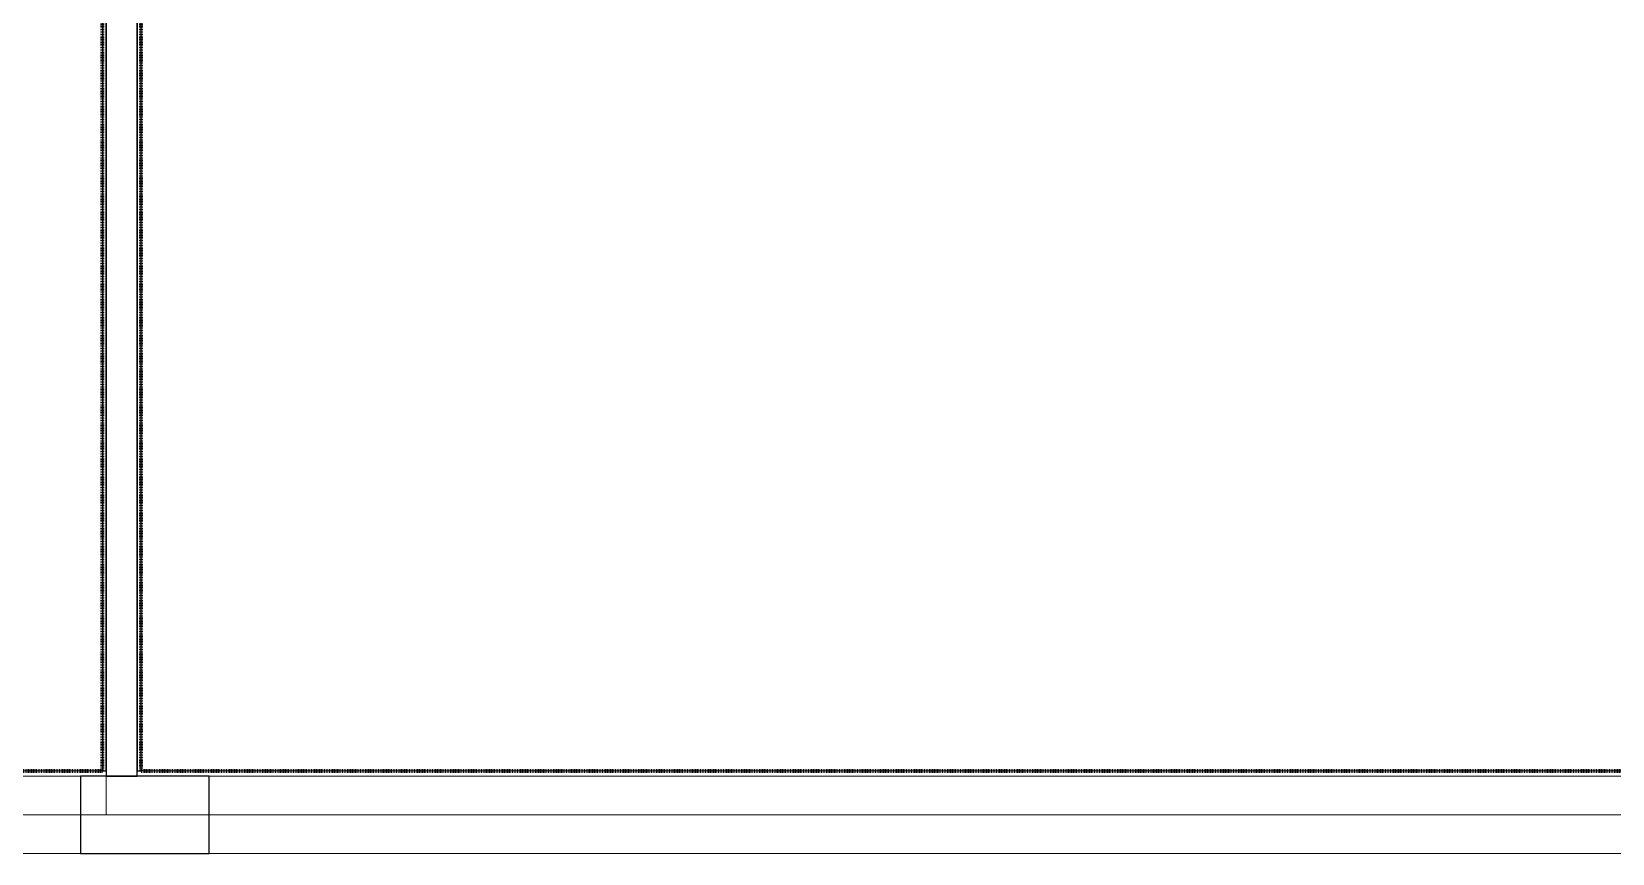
# Model space of a CAD drawing. Header units: millimetres. Extents: x -5300 to 98858, y -5196 to 93886.
# Drawn here: x 38560 to 44700, y 36850 to 40040 of the extents above; entities that cross this region are included whole.
import ezdxf

# ---------------------------------------------------------------- set-up
doc = ezdxf.new("R2010")
doc.units = ezdxf.units.MM
doc.linetypes.add('Штрих', pattern=[6.35, 3.175, -3.175])
doc.linetypes.add('Штрих_2_', pattern=[6.35, 3.175, -3.175])
for name, color, linetype, lineweight, true_color in [('_Разделитель помещений_', 4, 'Штрих', 70, 0x00ffff), ('Колонны', 7, 'Continuous', 18, 0x7f7f7f), ('Стены', 7, 'Continuous', 18, 0x7f7f7f), ('Стены разрез', 7, 'Continuous', 50, 0x7f7f7f)]:
    doc.layers.add(name, color=color, linetype=linetype, lineweight=lineweight, true_color=true_color)

# ---------------------------------------------------------------- blocks, each defined once
blk = doc.blocks.new('СТН-04 95797 - СТН-04 2-243164-Подвал')
at = {"layer": 'Стены', "color": 254, "true_color": 0xd4d4d4}
blk.add_line((50610, 37000), (15500, 37000), dxfattribs=at)
blk = doc.blocks.new('СТН-04 95797 - СТН-04-243157-Подвал')
at = {"layer": 'Стены', "color": 254, "true_color": 0xd4d4d4}
for p, q in [((38850, 37170), (33470, 37170)), ((38850, 37170), (33470, 37170)), ((33470, 37170), (38850, 37170)), ((38850, 37150), (33470, 37150)), ((38850, 37150), (33470, 37150)), ((38850, 37150), (33470, 37150)), ((38750, 37150), (35750, 37150)), ((38750, 37150), (35750, 37150)), ((35750, 37150), (38750, 37150)), ((38750, 37150), (38750, 37150)), ((38750, 37150), (38750, 37150)), ((38750, 36850), (38750, 37150)), ((38750, 36850), (38750, 37150)), ((38750, 37150), (38750, 36850)), ((38850, 37170), (38850, 37170)), ((38850, 37170), (38850, 37170)), ((38850, 37150), (38850, 37170)), ((38850, 37150), (38850, 37170)), ((38850, 37170), (38850, 37150)), ((38850, 37150), (38850, 37150)), ((38850, 37150), (38850, 37150)), ((38970, 37170), (38970, 37170)), ((44850, 37170), (38970, 37170)), ((44850, 37170), (38970, 37170)), ((38970, 37170), (38970, 37150)), ((38970, 37170), (38970, 37170)), ((38970, 37170), (38970, 37150)), ((38970, 37150), (38970, 37170)), ((38970, 37170), (44850, 37170)), ((38970, 37150), (38970, 37150)), ((44850, 37150), (38970, 37150)), ((38970, 37150), (44850, 37150)), ((38970, 37150), (38970, 37150)), ((38970, 37150), (44850, 37150)), ((39250, 37150), (39250, 37150)), ((44750, 37150), (39250, 37150)), ((44750, 37150), (39250, 37150)), ((39250, 37150), (39250, 37150)), ((39250, 37150), (39250, 36850)), ((39250, 37150), (39250, 36850)), ((39250, 36850), (39250, 37150)), ((39250, 37150), (44750, 37150)), ((50510, 36850), (15800, 36850)), ((50510, 36850), (15800, 36850)), ((15800, 36850), (50510, 36850)), ((38750, 36850), (35750, 36850)), ((35750, 36850), (38750, 36850)), ((35750, 36850), (38750, 36850)), ((38750, 36850), (38750, 36850)), ((38750, 36850), (38750, 36850)), ((39250, 36850), (39250, 36850)), ((44750, 36850), (39250, 36850)), ((39250, 36850), (39250, 36850)), ((39250, 36850), (44750, 36850)), ((39250, 36850), (44750, 36850))]:
    blk.add_line(p, q, dxfattribs=at)
blk = doc.blocks.new('СТН-04 95797 - СТН-04 95797-243161-Подвал')
for name in ['СТН-04 95797 - СТН-04-243157-Подвал', 'СТН-04 95797 - СТН-04 2-243164-Подвал']:
    blk.add_blockref(name, (0, 0))
blk = doc.blocks.new('СТВ_Перегородка_Кирпич 162224 - СТВ_Перегородка_Кирпич 2-247187-Подвал')
at = {"layer": 'Стены', "color": 254, "true_color": 0xd4d4d4}
blk.add_line((38850, 37000), (38850, 41310), dxfattribs=at)
blk = doc.blocks.new('СТВ_Перегородка_Кирпич 162224 - СТВ_Перегородка_Кирпич 162224-247184-Подвал')
at = {"layer": 'Стены', "color": 254, "true_color": 0xd4d4d4}
for p, q in [((38970, 41325), (38970, 41325)), ((38985, 41325), (38985, 41325)), ((38850, 41310), (38850, 41310)), ((38970, 41310), (38970, 41310)), ((38835, 41190), (38835, 41190)), ((38850, 41190), (38850, 41190)), ((38835, 37170), (38835, 37170)), ((38850, 37170), (38850, 37170)), ((38850, 37150), (38850, 37150)), ((38970, 37170), (38970, 37170)), ((38970, 37150), (38970, 37150)), ((38985, 37170), (38985, 37170))]:
    blk.add_line(p, q, dxfattribs=at)
at = {"layer": 'Стены разрез', "color": 254, "lineweight": 25, "true_color": 0xd4d4d4}
for p, q in [((38985, 41325), (38970, 41325)), ((38970, 41325), (38970, 37170)), ((38985, 37170), (38985, 41325)), ((38970, 41310), (38850, 41310)), ((38850, 41310), (38850, 37150)), ((38970, 37150), (38970, 41310)), ((38850, 41190), (38835, 41190)), ((38835, 41190), (38835, 37170)), ((38850, 37170), (38850, 41190)), ((38835, 37170), (38850, 37170)), ((38850, 37150), (38970, 37150)), ((38970, 37170), (38985, 37170))]:
    blk.add_line(p, q, dxfattribs=at)
blk.add_blockref('СТВ_Перегородка_Кирпич 162224 - СТВ_Перегородка_Кирпич 2-247187-Подвал', (0, 0))
blk = doc.blocks.new('Железобетон - Колонны 500 x 300 110629 - Железобетон - Колонны 500 x 300 110629-385084-Подвал')
at = {"layer": 'Колонны', "color": 254, "lineweight": 25, "true_color": 0xd4d4d4}
for p, q in [((250, 150), (-250, 150)), ((-250, 150), (-250, -150)), ((250, -150), (250, 150)), ((-250, -150), (250, -150))]:
    blk.add_line(p, q, dxfattribs=at)
at = {"layer": 'Колонны', "color": 254, "true_color": 0xd4d4d4}
for p, q in [((-250, 150), (-250, 150)), ((250, 150), (250, 150)), ((-250, -150), (-250, -150)), ((250, -150), (250, -150))]:
    blk.add_line(p, q, dxfattribs=at)

msp = doc.modelspace()

# ---------------------------------------------------------------- linework, layer by layer
at = {"layer": '_Разделитель помещений_', "color": 131, "linetype": 'Штрих_2_', "true_color": 0xaaffff}
for p, q in [((38985, 37170), (38985, 41325)), ((38835, 37170), (38835, 41175)), ((33485, 37170), (38835, 37170)), ((38985, 37170), (44835, 37170))]:
    msp.add_line(p, q, dxfattribs=at)

# ---------------------------------------------------------------- block references
at = {"layer": 'Колонны', "color": 254, "true_color": 0xd4d4d4}
msp.add_blockref('Железобетон - Колонны 500 x 300 110629 - Железобетон - Колонны 500 x 300 110629-385084-Подвал', (39000, 37000), dxfattribs=at)
at = {"layer": 'Стены', "color": 254, "true_color": 0xd4d4d4}
for name in ['СТВ_Перегородка_Кирпич 162224 - СТВ_Перегородка_Кирпич 162224-247184-Подвал', 'СТН-04 95797 - СТН-04 95797-243161-Подвал']:
    msp.add_blockref(name, (0, 0), dxfattribs=at)

doc.saveas('drawing.dxf')
